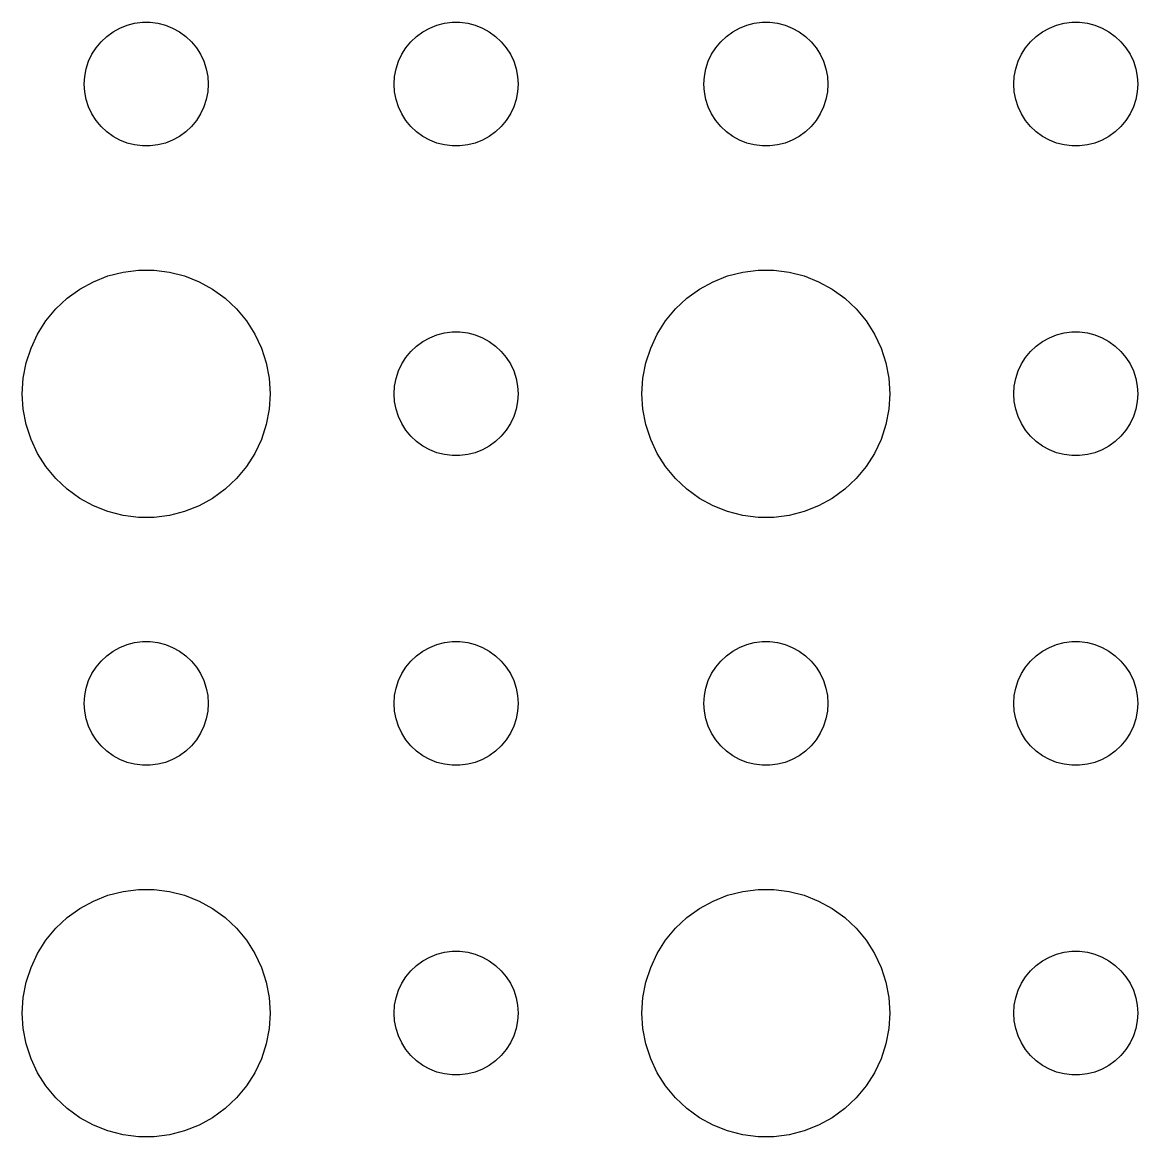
# Model space of a CAD drawing. Header units: metres. Extents: x -134 to 134, y 518 to 1078.
# Drawn here: x -100.5 to -73.5, y 681.01 to 708 of the extents above; entities that cross this region are included whole.
import ezdxf

# ---------------------------------------------------------------- set-up
doc = ezdxf.new("R2010")
doc.units = ezdxf.units.M

msp = doc.modelspace()

# ---------------------------------------------------------------- linework, layer by layer
for p, q in [((-97.9635, 707.927), (-97.7811, 707.973)), ((-97.7811, 707.973), (-97.5942, 707.997)), ((-97.5942, 707.997), (-97.4058, 707.997)), ((-97.4058, 707.997), (-97.2189, 707.973)), ((-97.2189, 707.973), (-97.0365, 707.927)), ((-90.4635, 707.927), (-90.2811, 707.973)), ((-90.2811, 707.973), (-90.0942, 707.997)), ((-90.0942, 707.997), (-89.9058, 707.997)), ((-89.9058, 707.997), (-89.7189, 707.973)), ((-89.7189, 707.973), (-89.5365, 707.927)), ((-82.9635, 707.927), (-82.7811, 707.973)), ((-82.7811, 707.973), (-82.5942, 707.997)), ((-82.5942, 707.997), (-82.4058, 707.997)), ((-82.4058, 707.997), (-82.2189, 707.973)), ((-82.2189, 707.973), (-82.0365, 707.927)), ((-75.4635, 707.927), (-75.2811, 707.973)), ((-75.2811, 707.973), (-75.0942, 707.997)), ((-75.0942, 707.997), (-74.9058, 707.997)), ((-74.9058, 707.997), (-74.7189, 707.973)), ((-74.7189, 707.973), (-74.5365, 707.927)), ((-98.4561, 707.656), (-98.3037, 707.766)), ((-98.3037, 707.766), (-98.1387, 707.857)), ((-98.1387, 707.857), (-97.9635, 707.927)), ((-97.0365, 707.927), (-96.8613, 707.857)), ((-96.8613, 707.857), (-96.6963, 707.766)), ((-96.6963, 707.766), (-96.5439, 707.656)), ((-90.9561, 707.656), (-90.8037, 707.766)), ((-90.8037, 707.766), (-90.6387, 707.857)), ((-90.6387, 707.857), (-90.4635, 707.927)), ((-89.5365, 707.927), (-89.3613, 707.857)), ((-89.3613, 707.857), (-89.1963, 707.766)), ((-89.1963, 707.766), (-89.0439, 707.656)), ((-83.4561, 707.656), (-83.3037, 707.766)), ((-83.3037, 707.766), (-83.1387, 707.857)), ((-83.1387, 707.857), (-82.9635, 707.927)), ((-82.0365, 707.927), (-81.8613, 707.857)), ((-81.8613, 707.857), (-81.6963, 707.766)), ((-81.6963, 707.766), (-81.5439, 707.656)), ((-75.9561, 707.656), (-75.8037, 707.766)), ((-75.8037, 707.766), (-75.6387, 707.857)), ((-75.6387, 707.857), (-75.4635, 707.927)), ((-74.5365, 707.927), (-74.3613, 707.857)), ((-74.3613, 707.857), (-74.1963, 707.766)), ((-74.1963, 707.766), (-74.0439, 707.656)), ((-98.7135, 707.382), (-98.5934, 707.527)), ((-98.5934, 707.527), (-98.4561, 707.656)), ((-96.5439, 707.656), (-96.4065, 707.527)), ((-96.4065, 707.527), (-96.2865, 707.382)), ((-91.2135, 707.382), (-91.0934, 707.527)), ((-91.0934, 707.527), (-90.9561, 707.656)), ((-89.0439, 707.656), (-88.9065, 707.527)), ((-88.9065, 707.527), (-88.7865, 707.382)), ((-83.7135, 707.382), (-83.5934, 707.527)), ((-83.5934, 707.527), (-83.4561, 707.656)), ((-81.5439, 707.656), (-81.4065, 707.527)), ((-81.4065, 707.527), (-81.2865, 707.382)), ((-76.2135, 707.382), (-76.0934, 707.527)), ((-76.0934, 707.527), (-75.9561, 707.656)), ((-74.0439, 707.656), (-73.9065, 707.527)), ((-73.9065, 707.527), (-73.7865, 707.382)), ((-98.8947, 707.052), (-98.8145, 707.223)), ((-98.8145, 707.223), (-98.7135, 707.382)), ((-96.2865, 707.382), (-96.1855, 707.223)), ((-96.1855, 707.223), (-96.1053, 707.052)), ((-91.3947, 707.052), (-91.3145, 707.223)), ((-91.3145, 707.223), (-91.2135, 707.382)), ((-88.7865, 707.382), (-88.6855, 707.223)), ((-88.6855, 707.223), (-88.6053, 707.052)), ((-83.8947, 707.052), (-83.8145, 707.223)), ((-83.8145, 707.223), (-83.7135, 707.382)), ((-81.2865, 707.382), (-81.1855, 707.223)), ((-81.1855, 707.223), (-81.1053, 707.052)), ((-76.3947, 707.052), (-76.3145, 707.223)), ((-76.3145, 707.223), (-76.2135, 707.382)), ((-73.7865, 707.382), (-73.6855, 707.223)), ((-73.6855, 707.223), (-73.6053, 707.052)), ((-98.9882, 706.688), (-98.9529, 706.873)), ((-98.9529, 706.873), (-98.8947, 707.052)), ((-96.1053, 707.052), (-96.0471, 706.873)), ((-96.0471, 706.873), (-96.0118, 706.688)), ((-91.4882, 706.688), (-91.4529, 706.873)), ((-91.4529, 706.873), (-91.3947, 707.052)), ((-88.6053, 707.052), (-88.5471, 706.873)), ((-88.5471, 706.873), (-88.5118, 706.688)), ((-83.9882, 706.688), (-83.9529, 706.873)), ((-83.9529, 706.873), (-83.8947, 707.052)), ((-81.1053, 707.052), (-81.0471, 706.873)), ((-81.0471, 706.873), (-81.0118, 706.688)), ((-76.4882, 706.688), (-76.4529, 706.873)), ((-76.4529, 706.873), (-76.3947, 707.052)), ((-73.6053, 707.052), (-73.5471, 706.873)), ((-73.5471, 706.873), (-73.5118, 706.688)), ((-99, 706.5), (-98.9882, 706.688)), ((-96.0118, 706.688), (-96, 706.5)), ((-91.5, 706.5), (-91.4882, 706.688)), ((-88.5118, 706.688), (-88.5, 706.5)), ((-84, 706.5), (-83.9882, 706.688)), ((-81.0118, 706.688), (-81, 706.5)), ((-76.5, 706.5), (-76.4882, 706.688)), ((-73.5118, 706.688), (-73.5, 706.5)), ((-98.9882, 706.312), (-99, 706.5)), ((-96, 706.5), (-96.0118, 706.312)), ((-91.4882, 706.312), (-91.5, 706.5)), ((-88.5, 706.5), (-88.5118, 706.312)), ((-83.9882, 706.312), (-84, 706.5)), ((-81, 706.5), (-81.0118, 706.312)), ((-76.4882, 706.312), (-76.5, 706.5)), ((-73.5, 706.5), (-73.5118, 706.312)), ((-98.9529, 706.127), (-98.9882, 706.312)), ((-98.8947, 705.948), (-98.9529, 706.127)), ((-96.0471, 706.127), (-96.1053, 705.948)), ((-96.0118, 706.312), (-96.0471, 706.127)), ((-91.4529, 706.127), (-91.4882, 706.312)), ((-91.3947, 705.948), (-91.4529, 706.127)), ((-88.5471, 706.127), (-88.6053, 705.948)), ((-88.5118, 706.312), (-88.5471, 706.127)), ((-83.9529, 706.127), (-83.9882, 706.312)), ((-83.8947, 705.948), (-83.9529, 706.127)), ((-81.0471, 706.127), (-81.1053, 705.948)), ((-81.0118, 706.312), (-81.0471, 706.127)), ((-76.4529, 706.127), (-76.4882, 706.312)), ((-76.3947, 705.948), (-76.4529, 706.127)), ((-73.5471, 706.127), (-73.6053, 705.948)), ((-73.5118, 706.312), (-73.5471, 706.127)), ((-98.8145, 705.777), (-98.8947, 705.948)), ((-96.1053, 705.948), (-96.1855, 705.777)), ((-91.3145, 705.777), (-91.3947, 705.948)), ((-88.6053, 705.948), (-88.6855, 705.777)), ((-83.8145, 705.777), (-83.8947, 705.948)), ((-81.1053, 705.948), (-81.1855, 705.777)), ((-76.3145, 705.777), (-76.3947, 705.948)), ((-73.6053, 705.948), (-73.6855, 705.777)), ((-98.7135, 705.618), (-98.8145, 705.777)), ((-98.5934, 705.473), (-98.7135, 705.618)), ((-96.2865, 705.618), (-96.4065, 705.473)), ((-96.1855, 705.777), (-96.2865, 705.618)), ((-91.2135, 705.618), (-91.3145, 705.777)), ((-91.0934, 705.473), (-91.2135, 705.618)), ((-88.7865, 705.618), (-88.9065, 705.473)), ((-88.6855, 705.777), (-88.7865, 705.618)), ((-83.7135, 705.618), (-83.8145, 705.777)), ((-83.5934, 705.473), (-83.7135, 705.618)), ((-81.2865, 705.618), (-81.4065, 705.473)), ((-81.1855, 705.777), (-81.2865, 705.618)), ((-76.2135, 705.618), (-76.3145, 705.777)), ((-76.0934, 705.473), (-76.2135, 705.618)), ((-73.7865, 705.618), (-73.9065, 705.473)), ((-73.6855, 705.777), (-73.7865, 705.618)), ((-98.4561, 705.344), (-98.5934, 705.473)), ((-98.3037, 705.234), (-98.4561, 705.344)), ((-96.5439, 705.344), (-96.6963, 705.234)), ((-96.4065, 705.473), (-96.5439, 705.344)), ((-90.9561, 705.344), (-91.0934, 705.473)), ((-90.8037, 705.234), (-90.9561, 705.344)), ((-89.0439, 705.344), (-89.1963, 705.234)), ((-88.9065, 705.473), (-89.0439, 705.344)), ((-83.4561, 705.344), (-83.5934, 705.473)), ((-83.3037, 705.234), (-83.4561, 705.344)), ((-81.5439, 705.344), (-81.6963, 705.234)), ((-81.4065, 705.473), (-81.5439, 705.344)), ((-75.9561, 705.344), (-76.0934, 705.473)), ((-75.8037, 705.234), (-75.9561, 705.344)), ((-74.0439, 705.344), (-74.1963, 705.234)), ((-73.9065, 705.473), (-74.0439, 705.344)), ((-98.1387, 705.143), (-98.3037, 705.234)), ((-97.9635, 705.073), (-98.1387, 705.143)), ((-97.7811, 705.027), (-97.9635, 705.073)), ((-97.5942, 705.003), (-97.7811, 705.027)), ((-97.4058, 705.003), (-97.5942, 705.003)), ((-97.2189, 705.027), (-97.4058, 705.003)), ((-97.0365, 705.073), (-97.2189, 705.027)), ((-96.8613, 705.143), (-97.0365, 705.073)), ((-96.6963, 705.234), (-96.8613, 705.143)), ((-90.6387, 705.143), (-90.8037, 705.234)), ((-90.4635, 705.073), (-90.6387, 705.143)), ((-90.2811, 705.027), (-90.4635, 705.073)), ((-90.0942, 705.003), (-90.2811, 705.027)), ((-89.9058, 705.003), (-90.0942, 705.003)), ((-89.7189, 705.027), (-89.9058, 705.003)), ((-89.5365, 705.073), (-89.7189, 705.027)), ((-89.3613, 705.143), (-89.5365, 705.073)), ((-89.1963, 705.234), (-89.3613, 705.143)), ((-83.1387, 705.143), (-83.3037, 705.234)), ((-82.9635, 705.073), (-83.1387, 705.143)), ((-82.7811, 705.027), (-82.9635, 705.073)), ((-82.5942, 705.003), (-82.7811, 705.027)), ((-82.4058, 705.003), (-82.5942, 705.003)), ((-82.2189, 705.027), (-82.4058, 705.003)), ((-82.0365, 705.073), (-82.2189, 705.027)), ((-81.8613, 705.143), (-82.0365, 705.073)), ((-81.6963, 705.234), (-81.8613, 705.143)), ((-75.6387, 705.143), (-75.8037, 705.234)), ((-75.4635, 705.073), (-75.6387, 705.143)), ((-75.2811, 705.027), (-75.4635, 705.073)), ((-75.0942, 705.003), (-75.2811, 705.027)), ((-74.9058, 705.003), (-75.0942, 705.003)), ((-74.7189, 705.027), (-74.9058, 705.003)), ((-74.5365, 705.073), (-74.7189, 705.027)), ((-74.3613, 705.143), (-74.5365, 705.073)), ((-74.1963, 705.234), (-74.3613, 705.143)), ((-98.7773, 701.714), (-98.427, 701.853)), ((-98.427, 701.853), (-98.0621, 701.947)), ((-98.0621, 701.947), (-97.6884, 701.994)), ((-97.6884, 701.994), (-97.3116, 701.994)), ((-97.3116, 701.994), (-96.9379, 701.947)), ((-96.9379, 701.947), (-96.573, 701.853)), ((-96.573, 701.853), (-96.2227, 701.714)), ((-83.7773, 701.714), (-83.427, 701.853)), ((-83.427, 701.853), (-83.0621, 701.947)), ((-83.0621, 701.947), (-82.6884, 701.994)), ((-82.6884, 701.994), (-82.3116, 701.994)), ((-82.3116, 701.994), (-81.9379, 701.947)), ((-81.9379, 701.947), (-81.573, 701.853)), ((-81.573, 701.853), (-81.2227, 701.714)), ((-99.4123, 701.312), (-99.1075, 701.533)), ((-99.1075, 701.533), (-98.7773, 701.714)), ((-96.2227, 701.714), (-95.8925, 701.533)), ((-95.8925, 701.533), (-95.5877, 701.312)), ((-84.4123, 701.312), (-84.1075, 701.533)), ((-84.1075, 701.533), (-83.7773, 701.714)), ((-81.2227, 701.714), (-80.8925, 701.533)), ((-80.8925, 701.533), (-80.5877, 701.312)), ((-99.6869, 701.054), (-99.4123, 701.312)), ((-95.5877, 701.312), (-95.3131, 701.054)), ((-84.6869, 701.054), (-84.4123, 701.312)), ((-80.5877, 701.312), (-80.3131, 701.054)), ((-99.927, 700.763), (-99.6869, 701.054)), ((-95.3131, 701.054), (-95.073, 700.763)), ((-84.927, 700.763), (-84.6869, 701.054)), ((-80.3131, 701.054), (-80.073, 700.763)), ((-100.129, 700.445), (-99.927, 700.763)), ((-95.073, 700.763), (-94.8711, 700.445)), ((-85.1289, 700.445), (-84.927, 700.763)), ((-80.073, 700.763), (-79.8711, 700.445)), ((-100.289, 700.104), (-100.129, 700.445)), ((-94.8711, 700.445), (-94.7107, 700.104)), ((-90.6387, 700.357), (-90.4635, 700.427)), ((-90.4635, 700.427), (-90.2811, 700.473)), ((-90.2811, 700.473), (-90.0942, 700.497)), ((-90.0942, 700.497), (-89.9058, 700.497)), ((-89.9058, 700.497), (-89.7189, 700.473)), ((-89.7189, 700.473), (-89.5365, 700.427)), ((-89.5365, 700.427), (-89.3613, 700.357)), ((-85.2893, 700.104), (-85.1289, 700.445)), ((-79.8711, 700.445), (-79.7107, 700.104)), ((-75.6387, 700.357), (-75.4635, 700.427)), ((-75.4635, 700.427), (-75.2811, 700.473)), ((-75.2811, 700.473), (-75.0942, 700.497)), ((-75.0942, 700.497), (-74.9058, 700.497)), ((-74.9058, 700.497), (-74.7189, 700.473)), ((-74.7189, 700.473), (-74.5365, 700.427)), ((-74.5365, 700.427), (-74.3613, 700.357)), ((-91.0934, 700.027), (-90.9561, 700.156)), ((-90.9561, 700.156), (-90.8037, 700.266)), ((-90.8037, 700.266), (-90.6387, 700.357)), ((-89.3613, 700.357), (-89.1963, 700.266)), ((-89.1963, 700.266), (-89.0439, 700.156)), ((-89.0439, 700.156), (-88.9065, 700.027)), ((-76.0934, 700.027), (-75.9561, 700.156)), ((-75.9561, 700.156), (-75.8037, 700.266)), ((-75.8037, 700.266), (-75.6387, 700.357)), ((-74.3613, 700.357), (-74.1963, 700.266)), ((-74.1963, 700.266), (-74.0439, 700.156)), ((-74.0439, 700.156), (-73.9065, 700.027)), ((-100.406, 699.746), (-100.289, 700.104)), ((-94.7107, 700.104), (-94.5943, 699.746)), ((-91.3145, 699.723), (-91.2135, 699.882)), ((-91.2135, 699.882), (-91.0934, 700.027)), ((-88.9065, 700.027), (-88.7865, 699.882)), ((-88.7865, 699.882), (-88.6855, 699.723)), ((-85.4057, 699.746), (-85.2893, 700.104)), ((-79.7107, 700.104), (-79.5943, 699.746)), ((-76.3145, 699.723), (-76.2135, 699.882)), ((-76.2135, 699.882), (-76.0934, 700.027)), ((-73.9065, 700.027), (-73.7865, 699.882)), ((-73.7865, 699.882), (-73.6855, 699.723)), ((-100.476, 699.376), (-100.406, 699.746)), ((-94.5943, 699.746), (-94.5237, 699.376)), ((-91.3947, 699.552), (-91.3145, 699.723)), ((-88.6855, 699.723), (-88.6053, 699.552)), ((-85.4763, 699.376), (-85.4057, 699.746)), ((-79.5943, 699.746), (-79.5237, 699.376)), ((-76.3947, 699.552), (-76.3145, 699.723)), ((-73.6855, 699.723), (-73.6053, 699.552)), ((-100.5, 699), (-100.476, 699.376)), ((-94.5237, 699.376), (-94.5, 699)), ((-91.4882, 699.188), (-91.4529, 699.373)), ((-91.4529, 699.373), (-91.3947, 699.552)), ((-88.6053, 699.552), (-88.5471, 699.373)), ((-88.5471, 699.373), (-88.5118, 699.188)), ((-85.5, 699), (-85.4763, 699.376)), ((-79.5237, 699.376), (-79.5, 699)), ((-76.4882, 699.188), (-76.4529, 699.373)), ((-76.4529, 699.373), (-76.3947, 699.552)), ((-73.6053, 699.552), (-73.5471, 699.373)), ((-73.5471, 699.373), (-73.5118, 699.188)), ((-91.5, 699), (-91.4882, 699.188)), ((-88.5118, 699.188), (-88.5, 699)), ((-76.5, 699), (-76.4882, 699.188)), ((-73.5118, 699.188), (-73.5, 699)), ((-100.476, 698.624), (-100.5, 699)), ((-94.5, 699), (-94.5237, 698.624)), ((-91.4882, 698.812), (-91.5, 699)), ((-91.4529, 698.627), (-91.4882, 698.812)), ((-88.5118, 698.812), (-88.5471, 698.627)), ((-88.5, 699), (-88.5118, 698.812)), ((-85.4763, 698.624), (-85.5, 699)), ((-79.5, 699), (-79.5237, 698.624)), ((-76.4882, 698.812), (-76.5, 699)), ((-76.4529, 698.627), (-76.4882, 698.812)), ((-73.5118, 698.812), (-73.5471, 698.627)), ((-73.5, 699), (-73.5118, 698.812)), ((-100.406, 698.254), (-100.476, 698.624)), ((-94.5237, 698.624), (-94.5943, 698.254)), ((-91.3947, 698.448), (-91.4529, 698.627)), ((-88.5471, 698.627), (-88.6053, 698.448)), ((-85.4057, 698.254), (-85.4763, 698.624)), ((-79.5237, 698.624), (-79.5943, 698.254)), ((-76.3947, 698.448), (-76.4529, 698.627)), ((-73.5471, 698.627), (-73.6053, 698.448)), ((-100.289, 697.896), (-100.406, 698.254)), ((-94.5943, 698.254), (-94.7107, 697.896)), ((-91.3145, 698.277), (-91.3947, 698.448)), ((-91.2135, 698.118), (-91.3145, 698.277)), ((-88.6855, 698.277), (-88.7865, 698.118)), ((-88.6053, 698.448), (-88.6855, 698.277)), ((-85.2893, 697.896), (-85.4057, 698.254)), ((-79.5943, 698.254), (-79.7107, 697.896)), ((-76.3145, 698.277), (-76.3947, 698.448)), ((-76.2135, 698.118), (-76.3145, 698.277)), ((-73.6855, 698.277), (-73.7865, 698.118)), ((-73.6053, 698.448), (-73.6855, 698.277)), ((-91.0934, 697.973), (-91.2135, 698.118)), ((-90.9561, 697.844), (-91.0934, 697.973)), ((-88.9065, 697.973), (-89.0439, 697.844)), ((-88.7865, 698.118), (-88.9065, 697.973)), ((-76.0934, 697.973), (-76.2135, 698.118)), ((-75.9561, 697.844), (-76.0934, 697.973)), ((-73.9065, 697.973), (-74.0439, 697.844)), ((-73.7865, 698.118), (-73.9065, 697.973)), ((-100.129, 697.555), (-100.289, 697.896)), ((-94.7107, 697.896), (-94.8711, 697.555)), ((-90.8037, 697.734), (-90.9561, 697.844)), ((-90.6387, 697.643), (-90.8037, 697.734)), ((-89.1963, 697.734), (-89.3613, 697.643)), ((-89.0439, 697.844), (-89.1963, 697.734)), ((-85.1289, 697.555), (-85.2893, 697.896)), ((-79.7107, 697.896), (-79.8711, 697.555)), ((-75.8037, 697.734), (-75.9561, 697.844)), ((-75.6387, 697.643), (-75.8037, 697.734)), ((-74.1963, 697.734), (-74.3613, 697.643)), ((-74.0439, 697.844), (-74.1963, 697.734)), ((-99.927, 697.237), (-100.129, 697.555)), ((-94.8711, 697.555), (-95.073, 697.237)), ((-90.4635, 697.573), (-90.6387, 697.643)), ((-90.2811, 697.527), (-90.4635, 697.573)), ((-90.0942, 697.503), (-90.2811, 697.527)), ((-89.9058, 697.503), (-90.0942, 697.503)), ((-89.7189, 697.527), (-89.9058, 697.503)), ((-89.5365, 697.573), (-89.7189, 697.527)), ((-89.3613, 697.643), (-89.5365, 697.573)), ((-84.927, 697.237), (-85.1289, 697.555)), ((-79.8711, 697.555), (-80.073, 697.237)), ((-75.4635, 697.573), (-75.6387, 697.643)), ((-75.2811, 697.527), (-75.4635, 697.573)), ((-75.0942, 697.503), (-75.2811, 697.527)), ((-74.9058, 697.503), (-75.0942, 697.503)), ((-74.7189, 697.527), (-74.9058, 697.503)), ((-74.5365, 697.573), (-74.7189, 697.527)), ((-74.3613, 697.643), (-74.5365, 697.573)), ((-99.6869, 696.946), (-99.927, 697.237)), ((-95.073, 697.237), (-95.3131, 696.946)), ((-84.6869, 696.946), (-84.927, 697.237)), ((-80.073, 697.237), (-80.3131, 696.946)), ((-99.4123, 696.688), (-99.6869, 696.946)), ((-95.3131, 696.946), (-95.5877, 696.688)), ((-84.4123, 696.688), (-84.6869, 696.946)), ((-80.3131, 696.946), (-80.5877, 696.688)), ((-99.1075, 696.467), (-99.4123, 696.688)), ((-95.5877, 696.688), (-95.8925, 696.467)), ((-84.1075, 696.467), (-84.4123, 696.688)), ((-80.5877, 696.688), (-80.8925, 696.467)), ((-98.7773, 696.286), (-99.1075, 696.467)), ((-95.8925, 696.467), (-96.2227, 696.286)), ((-83.7773, 696.286), (-84.1075, 696.467)), ((-80.8925, 696.467), (-81.2227, 696.286)), ((-98.427, 696.147), (-98.7773, 696.286)), ((-98.0621, 696.053), (-98.427, 696.147)), ((-96.573, 696.147), (-96.9379, 696.053)), ((-96.2227, 696.286), (-96.573, 696.147)), ((-83.427, 696.147), (-83.7773, 696.286)), ((-83.0621, 696.053), (-83.427, 696.147)), ((-81.573, 696.147), (-81.9379, 696.053)), ((-81.2227, 696.286), (-81.573, 696.147)), ((-97.6884, 696.006), (-98.0621, 696.053)), ((-97.3116, 696.006), (-97.6884, 696.006)), ((-96.9379, 696.053), (-97.3116, 696.006)), ((-82.6884, 696.006), (-83.0621, 696.053)), ((-82.3116, 696.006), (-82.6884, 696.006)), ((-81.9379, 696.053), (-82.3116, 696.006)), ((-98.3037, 692.766), (-98.1387, 692.857)), ((-98.1387, 692.857), (-97.9635, 692.927)), ((-97.9635, 692.927), (-97.7811, 692.973)), ((-97.7811, 692.973), (-97.5942, 692.997)), ((-97.5942, 692.997), (-97.4058, 692.997)), ((-97.4058, 692.997), (-97.2189, 692.973)), ((-97.2189, 692.973), (-97.0365, 692.927)), ((-97.0365, 692.927), (-96.8613, 692.857)), ((-96.8613, 692.857), (-96.6963, 692.766)), ((-90.8037, 692.766), (-90.6387, 692.857)), ((-90.6387, 692.857), (-90.4635, 692.927)), ((-90.4635, 692.927), (-90.2811, 692.973)), ((-90.2811, 692.973), (-90.0942, 692.997)), ((-90.0942, 692.997), (-89.9058, 692.997)), ((-89.9058, 692.997), (-89.7189, 692.973)), ((-89.7189, 692.973), (-89.5365, 692.927)), ((-89.5365, 692.927), (-89.3613, 692.857)), ((-89.3613, 692.857), (-89.1963, 692.766)), ((-83.3037, 692.766), (-83.1387, 692.857)), ((-83.1387, 692.857), (-82.9635, 692.927)), ((-82.9635, 692.927), (-82.7811, 692.973)), ((-82.7811, 692.973), (-82.5942, 692.997)), ((-82.5942, 692.997), (-82.4058, 692.997)), ((-82.4058, 692.997), (-82.2189, 692.973)), ((-82.2189, 692.973), (-82.0365, 692.927)), ((-82.0365, 692.927), (-81.8613, 692.857)), ((-81.8613, 692.857), (-81.6963, 692.766)), ((-75.8037, 692.766), (-75.6387, 692.857)), ((-75.6387, 692.857), (-75.4635, 692.927)), ((-75.4635, 692.927), (-75.2811, 692.973)), ((-75.2811, 692.973), (-75.0942, 692.997)), ((-75.0942, 692.997), (-74.9058, 692.997)), ((-74.9058, 692.997), (-74.7189, 692.973)), ((-74.7189, 692.973), (-74.5365, 692.927)), ((-74.5365, 692.927), (-74.3613, 692.857)), ((-74.3613, 692.857), (-74.1963, 692.766)), ((-98.5934, 692.527), (-98.4561, 692.656)), ((-98.4561, 692.656), (-98.3037, 692.766)), ((-96.6963, 692.766), (-96.5439, 692.656)), ((-96.5439, 692.656), (-96.4065, 692.527)), ((-91.0934, 692.527), (-90.9561, 692.656)), ((-90.9561, 692.656), (-90.8037, 692.766)), ((-89.1963, 692.766), (-89.0439, 692.656)), ((-89.0439, 692.656), (-88.9065, 692.527)), ((-83.5934, 692.527), (-83.4561, 692.656)), ((-83.4561, 692.656), (-83.3037, 692.766)), ((-81.6963, 692.766), (-81.5439, 692.656)), ((-81.5439, 692.656), (-81.4065, 692.527)), ((-76.0934, 692.527), (-75.9561, 692.656)), ((-75.9561, 692.656), (-75.8037, 692.766)), ((-74.1963, 692.766), (-74.0439, 692.656)), ((-74.0439, 692.656), (-73.9065, 692.527)), ((-98.8145, 692.223), (-98.7135, 692.382)), ((-98.7135, 692.382), (-98.5934, 692.527)), ((-96.4065, 692.527), (-96.2865, 692.382)), ((-96.2865, 692.382), (-96.1855, 692.223)), ((-91.3145, 692.223), (-91.2135, 692.382)), ((-91.2135, 692.382), (-91.0934, 692.527)), ((-88.9065, 692.527), (-88.7865, 692.382)), ((-88.7865, 692.382), (-88.6855, 692.223)), ((-83.8145, 692.223), (-83.7135, 692.382)), ((-83.7135, 692.382), (-83.5934, 692.527)), ((-81.4065, 692.527), (-81.2865, 692.382)), ((-81.2865, 692.382), (-81.1855, 692.223)), ((-76.3145, 692.223), (-76.2135, 692.382)), ((-76.2135, 692.382), (-76.0934, 692.527)), ((-73.9065, 692.527), (-73.7865, 692.382)), ((-73.7865, 692.382), (-73.6855, 692.223)), ((-98.9529, 691.873), (-98.8947, 692.052)), ((-98.8947, 692.052), (-98.8145, 692.223)), ((-96.1855, 692.223), (-96.1053, 692.052)), ((-96.1053, 692.052), (-96.0471, 691.873)), ((-91.4529, 691.873), (-91.3947, 692.052)), ((-91.3947, 692.052), (-91.3145, 692.223)), ((-88.6855, 692.223), (-88.6053, 692.052)), ((-88.6053, 692.052), (-88.5471, 691.873)), ((-83.9529, 691.873), (-83.8947, 692.052)), ((-83.8947, 692.052), (-83.8145, 692.223)), ((-81.1855, 692.223), (-81.1053, 692.052)), ((-81.1053, 692.052), (-81.0471, 691.873)), ((-76.4529, 691.873), (-76.3947, 692.052)), ((-76.3947, 692.052), (-76.3145, 692.223)), ((-73.6855, 692.223), (-73.6053, 692.052)), ((-73.6053, 692.052), (-73.5471, 691.873)), ((-98.9882, 691.688), (-98.9529, 691.873)), ((-96.0471, 691.873), (-96.0118, 691.688)), ((-91.4882, 691.688), (-91.4529, 691.873)), ((-88.5471, 691.873), (-88.5118, 691.688)), ((-83.9882, 691.688), (-83.9529, 691.873)), ((-81.0471, 691.873), (-81.0118, 691.688)), ((-76.4882, 691.688), (-76.4529, 691.873)), ((-73.5471, 691.873), (-73.5118, 691.688)), ((-99, 691.5), (-98.9882, 691.688)), ((-98.9882, 691.312), (-99, 691.5)), ((-96.0118, 691.688), (-96, 691.5)), ((-96, 691.5), (-96.0118, 691.312)), ((-91.5, 691.5), (-91.4882, 691.688)), ((-91.4882, 691.312), (-91.5, 691.5)), ((-88.5118, 691.688), (-88.5, 691.5)), ((-88.5, 691.5), (-88.5118, 691.312)), ((-84, 691.5), (-83.9882, 691.688)), ((-83.9882, 691.312), (-84, 691.5)), ((-81.0118, 691.688), (-81, 691.5)), ((-81, 691.5), (-81.0118, 691.312)), ((-76.5, 691.5), (-76.4882, 691.688)), ((-76.4882, 691.312), (-76.5, 691.5)), ((-73.5118, 691.688), (-73.5, 691.5)), ((-73.5, 691.5), (-73.5118, 691.312)), ((-98.9529, 691.127), (-98.9882, 691.312)), ((-96.0118, 691.312), (-96.0471, 691.127)), ((-91.4529, 691.127), (-91.4882, 691.312)), ((-88.5118, 691.312), (-88.5471, 691.127)), ((-83.9529, 691.127), (-83.9882, 691.312)), ((-81.0118, 691.312), (-81.0471, 691.127)), ((-76.4529, 691.127), (-76.4882, 691.312)), ((-73.5118, 691.312), (-73.5471, 691.127)), ((-98.8947, 690.948), (-98.9529, 691.127)), ((-98.8145, 690.777), (-98.8947, 690.948)), ((-96.1053, 690.948), (-96.1855, 690.777)), ((-96.0471, 691.127), (-96.1053, 690.948)), ((-91.3947, 690.948), (-91.4529, 691.127)), ((-91.3145, 690.777), (-91.3947, 690.948)), ((-88.6053, 690.948), (-88.6855, 690.777)), ((-88.5471, 691.127), (-88.6053, 690.948)), ((-83.8947, 690.948), (-83.9529, 691.127)), ((-83.8145, 690.777), (-83.8947, 690.948)), ((-81.1053, 690.948), (-81.1855, 690.777)), ((-81.0471, 691.127), (-81.1053, 690.948)), ((-76.3947, 690.948), (-76.4529, 691.127)), ((-76.3145, 690.777), (-76.3947, 690.948)), ((-73.6053, 690.948), (-73.6855, 690.777)), ((-73.5471, 691.127), (-73.6053, 690.948)), ((-98.7135, 690.618), (-98.8145, 690.777)), ((-96.1855, 690.777), (-96.2865, 690.618)), ((-91.2135, 690.618), (-91.3145, 690.777)), ((-88.6855, 690.777), (-88.7865, 690.618)), ((-83.7135, 690.618), (-83.8145, 690.777)), ((-81.1855, 690.777), (-81.2865, 690.618)), ((-76.2135, 690.618), (-76.3145, 690.777)), ((-73.6855, 690.777), (-73.7865, 690.618)), ((-98.5934, 690.473), (-98.7135, 690.618)), ((-98.4561, 690.344), (-98.5934, 690.473)), ((-96.4065, 690.473), (-96.5439, 690.344)), ((-96.2865, 690.618), (-96.4065, 690.473)), ((-91.0934, 690.473), (-91.2135, 690.618)), ((-90.9561, 690.344), (-91.0934, 690.473)), ((-88.9065, 690.473), (-89.0439, 690.344)), ((-88.7865, 690.618), (-88.9065, 690.473)), ((-83.5934, 690.473), (-83.7135, 690.618)), ((-83.4561, 690.344), (-83.5934, 690.473)), ((-81.4065, 690.473), (-81.5439, 690.344)), ((-81.2865, 690.618), (-81.4065, 690.473)), ((-76.0934, 690.473), (-76.2135, 690.618)), ((-75.9561, 690.344), (-76.0934, 690.473)), ((-73.9065, 690.473), (-74.0439, 690.344)), ((-73.7865, 690.618), (-73.9065, 690.473)), ((-98.3037, 690.234), (-98.4561, 690.344)), ((-98.1387, 690.143), (-98.3037, 690.234)), ((-97.9635, 690.073), (-98.1387, 690.143)), ((-96.8613, 690.143), (-97.0365, 690.073)), ((-96.6963, 690.234), (-96.8613, 690.143)), ((-96.5439, 690.344), (-96.6963, 690.234)), ((-90.8037, 690.234), (-90.9561, 690.344)), ((-90.6387, 690.143), (-90.8037, 690.234)), ((-90.4635, 690.073), (-90.6387, 690.143)), ((-89.3613, 690.143), (-89.5365, 690.073)), ((-89.1963, 690.234), (-89.3613, 690.143)), ((-89.0439, 690.344), (-89.1963, 690.234)), ((-83.3037, 690.234), (-83.4561, 690.344)), ((-83.1387, 690.143), (-83.3037, 690.234)), ((-82.9635, 690.073), (-83.1387, 690.143)), ((-81.8613, 690.143), (-82.0365, 690.073)), ((-81.6963, 690.234), (-81.8613, 690.143)), ((-81.5439, 690.344), (-81.6963, 690.234)), ((-75.8037, 690.234), (-75.9561, 690.344)), ((-75.6387, 690.143), (-75.8037, 690.234)), ((-75.4635, 690.073), (-75.6387, 690.143)), ((-74.3613, 690.143), (-74.5365, 690.073)), ((-74.1963, 690.234), (-74.3613, 690.143)), ((-74.0439, 690.344), (-74.1963, 690.234)), ((-97.7811, 690.027), (-97.9635, 690.073)), ((-97.5942, 690.003), (-97.7811, 690.027)), ((-97.4058, 690.003), (-97.5942, 690.003)), ((-97.2189, 690.027), (-97.4058, 690.003)), ((-97.0365, 690.073), (-97.2189, 690.027)), ((-90.2811, 690.027), (-90.4635, 690.073)), ((-90.0942, 690.003), (-90.2811, 690.027)), ((-89.9058, 690.003), (-90.0942, 690.003)), ((-89.7189, 690.027), (-89.9058, 690.003)), ((-89.5365, 690.073), (-89.7189, 690.027)), ((-82.7811, 690.027), (-82.9635, 690.073)), ((-82.5942, 690.003), (-82.7811, 690.027)), ((-82.4058, 690.003), (-82.5942, 690.003)), ((-82.2189, 690.027), (-82.4058, 690.003)), ((-82.0365, 690.073), (-82.2189, 690.027)), ((-75.2811, 690.027), (-75.4635, 690.073)), ((-75.0942, 690.003), (-75.2811, 690.027)), ((-74.9058, 690.003), (-75.0942, 690.003)), ((-74.7189, 690.027), (-74.9058, 690.003)), ((-74.5365, 690.073), (-74.7189, 690.027)), ((-98.427, 686.853), (-98.0621, 686.947)), ((-98.0621, 686.947), (-97.6884, 686.994)), ((-97.6884, 686.994), (-97.3116, 686.994)), ((-97.3116, 686.994), (-96.9379, 686.947)), ((-96.9379, 686.947), (-96.573, 686.853)), ((-83.427, 686.853), (-83.0621, 686.947)), ((-83.0621, 686.947), (-82.6884, 686.994)), ((-82.6884, 686.994), (-82.3116, 686.994)), ((-82.3116, 686.994), (-81.9379, 686.947)), ((-81.9379, 686.947), (-81.573, 686.853)), ((-99.1075, 686.533), (-98.7773, 686.714)), ((-98.7773, 686.714), (-98.427, 686.853)), ((-96.573, 686.853), (-96.2227, 686.714)), ((-96.2227, 686.714), (-95.8925, 686.533)), ((-84.1075, 686.533), (-83.7773, 686.714)), ((-83.7773, 686.714), (-83.427, 686.853)), ((-81.573, 686.853), (-81.2227, 686.714)), ((-81.2227, 686.714), (-80.8925, 686.533)), ((-99.4123, 686.312), (-99.1075, 686.533)), ((-95.8925, 686.533), (-95.5877, 686.312)), ((-84.4123, 686.312), (-84.1075, 686.533)), ((-80.8925, 686.533), (-80.5877, 686.312)), ((-99.6869, 686.054), (-99.4123, 686.312)), ((-95.5877, 686.312), (-95.3131, 686.054)), ((-84.6869, 686.054), (-84.4123, 686.312)), ((-80.5877, 686.312), (-80.3131, 686.054)), ((-99.927, 685.763), (-99.6869, 686.054)), ((-95.3131, 686.054), (-95.073, 685.763)), ((-84.927, 685.763), (-84.6869, 686.054)), ((-80.3131, 686.054), (-80.073, 685.763)), ((-100.129, 685.445), (-99.927, 685.763)), ((-95.073, 685.763), (-94.8711, 685.445)), ((-85.1289, 685.445), (-84.927, 685.763)), ((-80.073, 685.763), (-79.8711, 685.445)), ((-100.289, 685.104), (-100.129, 685.445)), ((-94.8711, 685.445), (-94.7107, 685.104)), ((-90.9561, 685.156), (-90.8037, 685.266)), ((-90.8037, 685.266), (-90.6387, 685.357)), ((-90.6387, 685.357), (-90.4635, 685.427)), ((-90.4635, 685.427), (-90.2811, 685.473)), ((-90.2811, 685.473), (-90.0942, 685.497)), ((-90.0942, 685.497), (-89.9058, 685.497)), ((-89.9058, 685.497), (-89.7189, 685.473)), ((-89.7189, 685.473), (-89.5365, 685.427)), ((-89.5365, 685.427), (-89.3613, 685.357)), ((-89.3613, 685.357), (-89.1963, 685.266)), ((-89.1963, 685.266), (-89.0439, 685.156)), ((-85.2893, 685.104), (-85.1289, 685.445)), ((-79.8711, 685.445), (-79.7107, 685.104)), ((-75.9561, 685.156), (-75.8037, 685.266)), ((-75.8037, 685.266), (-75.6387, 685.357)), ((-75.6387, 685.357), (-75.4635, 685.427)), ((-75.4635, 685.427), (-75.2811, 685.473)), ((-75.2811, 685.473), (-75.0942, 685.497)), ((-75.0942, 685.497), (-74.9058, 685.497)), ((-74.9058, 685.497), (-74.7189, 685.473)), ((-74.7189, 685.473), (-74.5365, 685.427)), ((-74.5365, 685.427), (-74.3613, 685.357)), ((-74.3613, 685.357), (-74.1963, 685.266)), ((-74.1963, 685.266), (-74.0439, 685.156)), ((-100.406, 684.746), (-100.289, 685.104)), ((-94.7107, 685.104), (-94.5943, 684.746)), ((-91.2135, 684.882), (-91.0934, 685.027)), ((-91.0934, 685.027), (-90.9561, 685.156)), ((-89.0439, 685.156), (-88.9065, 685.027)), ((-88.9065, 685.027), (-88.7865, 684.882)), ((-85.4057, 684.746), (-85.2893, 685.104)), ((-79.7107, 685.104), (-79.5943, 684.746)), ((-76.2135, 684.882), (-76.0934, 685.027)), ((-76.0934, 685.027), (-75.9561, 685.156)), ((-74.0439, 685.156), (-73.9065, 685.027)), ((-73.9065, 685.027), (-73.7865, 684.882)), ((-100.476, 684.376), (-100.406, 684.746)), ((-94.5943, 684.746), (-94.5237, 684.376)), ((-91.3947, 684.552), (-91.3145, 684.723)), ((-91.3145, 684.723), (-91.2135, 684.882)), ((-88.7865, 684.882), (-88.6855, 684.723)), ((-88.6855, 684.723), (-88.6053, 684.552)), ((-85.4763, 684.376), (-85.4057, 684.746)), ((-79.5943, 684.746), (-79.5237, 684.376)), ((-76.3947, 684.552), (-76.3145, 684.723)), ((-76.3145, 684.723), (-76.2135, 684.882)), ((-73.7865, 684.882), (-73.6855, 684.723)), ((-73.6855, 684.723), (-73.6053, 684.552)), ((-91.4529, 684.373), (-91.3947, 684.552)), ((-88.6053, 684.552), (-88.5471, 684.373)), ((-76.4529, 684.373), (-76.3947, 684.552)), ((-73.6053, 684.552), (-73.5471, 684.373)), ((-100.5, 684), (-100.476, 684.376)), ((-94.5237, 684.376), (-94.5, 684)), ((-91.5, 684), (-91.4882, 684.188)), ((-91.4882, 684.188), (-91.4529, 684.373)), ((-88.5471, 684.373), (-88.5118, 684.188)), ((-88.5118, 684.188), (-88.5, 684)), ((-85.5, 684), (-85.4763, 684.376)), ((-79.5237, 684.376), (-79.5, 684)), ((-76.5, 684), (-76.4882, 684.188)), ((-76.4882, 684.188), (-76.4529, 684.373)), ((-73.5471, 684.373), (-73.5118, 684.188)), ((-73.5118, 684.188), (-73.5, 684)), ((-100.476, 683.624), (-100.5, 684)), ((-94.5, 684), (-94.5237, 683.624)), ((-91.4882, 683.812), (-91.5, 684)), ((-88.5, 684), (-88.5118, 683.812)), ((-85.4763, 683.624), (-85.5, 684)), ((-79.5, 684), (-79.5237, 683.624)), ((-76.4882, 683.812), (-76.5, 684)), ((-73.5, 684), (-73.5118, 683.812)), ((-91.4529, 683.627), (-91.4882, 683.812)), ((-88.5118, 683.812), (-88.5471, 683.627)), ((-76.4529, 683.627), (-76.4882, 683.812)), ((-73.5118, 683.812), (-73.5471, 683.627)), ((-100.406, 683.254), (-100.476, 683.624)), ((-94.5237, 683.624), (-94.5943, 683.254)), ((-91.3947, 683.448), (-91.4529, 683.627)), ((-91.3145, 683.277), (-91.3947, 683.448)), ((-88.6053, 683.448), (-88.6855, 683.277)), ((-88.5471, 683.627), (-88.6053, 683.448)), ((-85.4057, 683.254), (-85.4763, 683.624)), ((-79.5237, 683.624), (-79.5943, 683.254)), ((-76.3947, 683.448), (-76.4529, 683.627)), ((-76.3145, 683.277), (-76.3947, 683.448)), ((-73.6053, 683.448), (-73.6855, 683.277)), ((-73.5471, 683.627), (-73.6053, 683.448)), ((-100.289, 682.896), (-100.406, 683.254)), ((-94.5943, 683.254), (-94.7107, 682.896)), ((-91.2135, 683.118), (-91.3145, 683.277)), ((-91.0934, 682.973), (-91.2135, 683.118)), ((-88.7865, 683.118), (-88.9065, 682.973)), ((-88.6855, 683.277), (-88.7865, 683.118)), ((-85.2893, 682.896), (-85.4057, 683.254)), ((-79.5943, 683.254), (-79.7107, 682.896)), ((-76.2135, 683.118), (-76.3145, 683.277)), ((-76.0934, 682.973), (-76.2135, 683.118)), ((-73.7865, 683.118), (-73.9065, 682.973)), ((-73.6855, 683.277), (-73.7865, 683.118)), ((-100.129, 682.555), (-100.289, 682.896)), ((-94.7107, 682.896), (-94.8711, 682.555)), ((-90.9561, 682.844), (-91.0934, 682.973)), ((-90.8037, 682.734), (-90.9561, 682.844)), ((-89.0439, 682.844), (-89.1963, 682.734)), ((-88.9065, 682.973), (-89.0439, 682.844)), ((-85.1289, 682.555), (-85.2893, 682.896)), ((-79.7107, 682.896), (-79.8711, 682.555)), ((-75.9561, 682.844), (-76.0934, 682.973)), ((-75.8037, 682.734), (-75.9561, 682.844)), ((-74.0439, 682.844), (-74.1963, 682.734)), ((-73.9065, 682.973), (-74.0439, 682.844)), ((-90.6387, 682.643), (-90.8037, 682.734)), ((-90.4635, 682.573), (-90.6387, 682.643)), ((-90.2811, 682.527), (-90.4635, 682.573)), ((-89.5365, 682.573), (-89.7189, 682.527)), ((-89.3613, 682.643), (-89.5365, 682.573)), ((-89.1963, 682.734), (-89.3613, 682.643)), ((-75.6387, 682.643), (-75.8037, 682.734)), ((-75.4635, 682.573), (-75.6387, 682.643)), ((-75.2811, 682.527), (-75.4635, 682.573)), ((-74.5365, 682.573), (-74.7189, 682.527)), ((-74.3613, 682.643), (-74.5365, 682.573)), ((-74.1963, 682.734), (-74.3613, 682.643)), ((-99.927, 682.237), (-100.129, 682.555)), ((-94.8711, 682.555), (-95.073, 682.237)), ((-90.0942, 682.503), (-90.2811, 682.527)), ((-89.9058, 682.503), (-90.0942, 682.503)), ((-89.7189, 682.527), (-89.9058, 682.503)), ((-84.927, 682.237), (-85.1289, 682.555)), ((-79.8711, 682.555), (-80.073, 682.237)), ((-75.0942, 682.503), (-75.2811, 682.527)), ((-74.9058, 682.503), (-75.0942, 682.503)), ((-74.7189, 682.527), (-74.9058, 682.503)), ((-99.6869, 681.946), (-99.927, 682.237)), ((-95.073, 682.237), (-95.3131, 681.946)), ((-84.6869, 681.946), (-84.927, 682.237)), ((-80.073, 682.237), (-80.3131, 681.946)), ((-99.4123, 681.688), (-99.6869, 681.946)), ((-95.3131, 681.946), (-95.5877, 681.688)), ((-84.4123, 681.688), (-84.6869, 681.946)), ((-80.3131, 681.946), (-80.5877, 681.688)), ((-99.1075, 681.467), (-99.4123, 681.688)), ((-95.5877, 681.688), (-95.8925, 681.467)), ((-84.1075, 681.467), (-84.4123, 681.688)), ((-80.5877, 681.688), (-80.8925, 681.467)), ((-98.7773, 681.286), (-99.1075, 681.467)), ((-98.427, 681.147), (-98.7773, 681.286)), ((-96.2227, 681.286), (-96.573, 681.147)), ((-95.8925, 681.467), (-96.2227, 681.286)), ((-83.7773, 681.286), (-84.1075, 681.467)), ((-83.427, 681.147), (-83.7773, 681.286)), ((-81.2227, 681.286), (-81.573, 681.147)), ((-80.8925, 681.467), (-81.2227, 681.286)), ((-98.0621, 681.053), (-98.427, 681.147)), ((-97.6884, 681.006), (-98.0621, 681.053)), ((-97.3116, 681.006), (-97.6884, 681.006)), ((-96.9379, 681.053), (-97.3116, 681.006)), ((-96.573, 681.147), (-96.9379, 681.053)), ((-83.0621, 681.053), (-83.427, 681.147)), ((-82.6884, 681.006), (-83.0621, 681.053)), ((-82.3116, 681.006), (-82.6884, 681.006)), ((-81.9379, 681.053), (-82.3116, 681.006)), ((-81.573, 681.147), (-81.9379, 681.053))]:
    msp.add_line(p, q)

doc.saveas('drawing.dxf')
